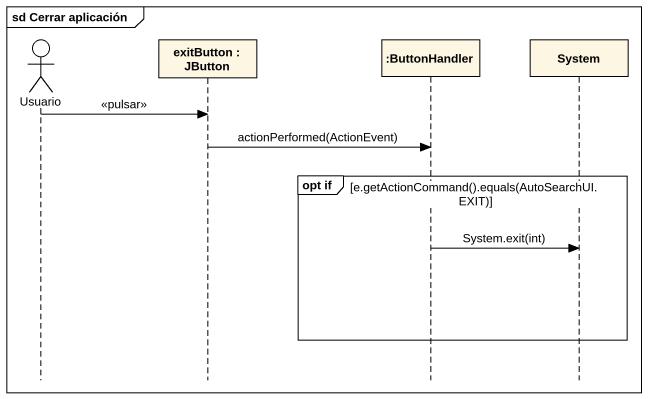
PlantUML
@startuml
mainframe sd Cerrar aplicación
hide footbox
actor Usuario
participant "exitButton : JButton" as exitButton
participant ":ButtonHandler" as ButtonHandler
participant System

Usuario -> exitButton : <<pulsar>>
exitButton -> ButtonHandler : actionPerformed(ActionEvent)
group opt if [e.getActionCommand().equals(AutoSearchUI.EXIT)]
  ButtonHandler -> System : System.exit(int)
end
@enduml
